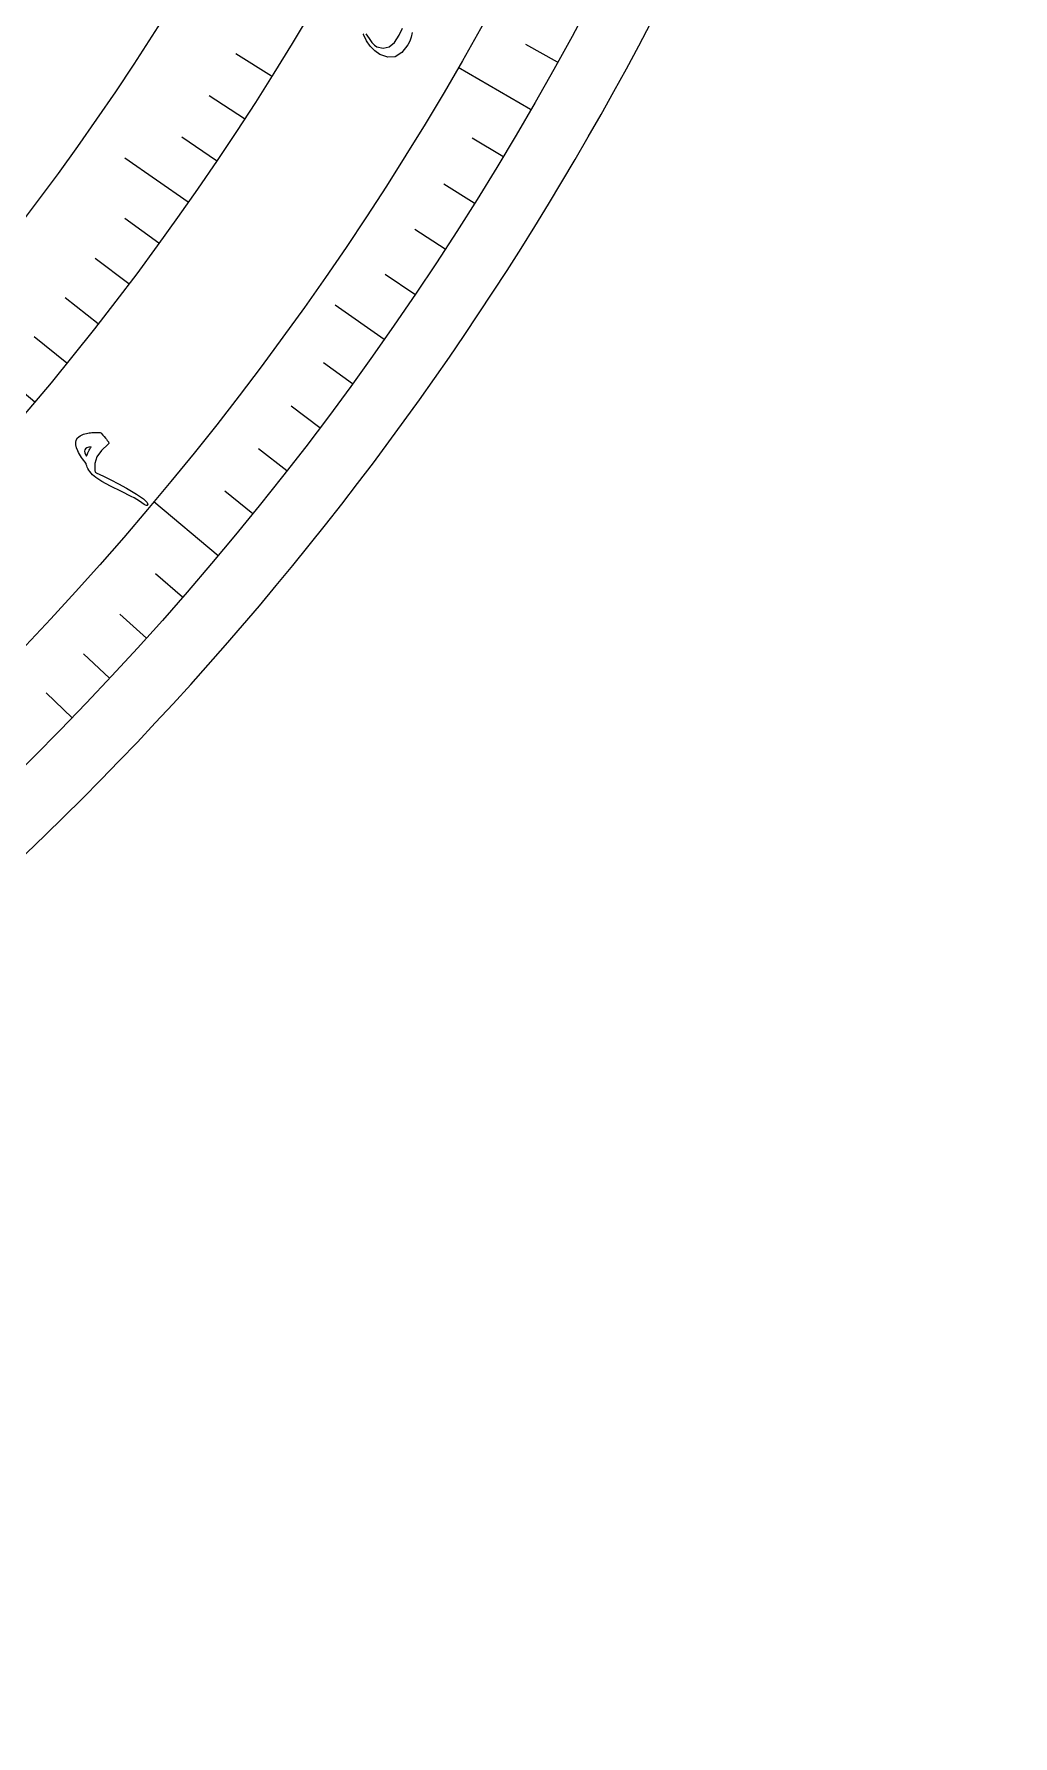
# Model space of a CAD drawing. Header units: millimetres. Extents: x -62 to 62, y -62 to 70.
# Drawn here: x 42.97 to 62, y -62 to -28.91 of the extents above; entities that cross this region are included whole.
import ezdxf

# ---------------------------------------------------------------- set-up
doc = ezdxf.new("R2010")
doc.units = ezdxf.units.MM
for name, color, linetype in [('CUT_OUTER', 1, 'Continuous'), ('ENGRAVE', 7, 'Continuous'), ('ENGRAVE_FINE', 8, 'Continuous'), ('TEXT', 5, 'Continuous')]:
    doc.layers.add(name, color=color, linetype=linetype)

msp = doc.modelspace()

# ---------------------------------------------------------------- linework, layer by layer
at = {"layer": 'CUT_OUTER'}
msp.add_arc((0.0001, -0.0001), 61.9999, 178.792518, 0.351695, dxfattribs=at)
at = {"layer": 'ENGRAVE'}
for points in [[(52.6197, -30.38), (51.2102, -29.5663)], [(45.9626, -32.1834), (44.7336, -31.3228)], [(49.7717, -34.8505), (48.8194, -34.1837)], [(42.9828, -36.0668), (41.4154, -34.7517)], [(46.5449, -39.0558), (45.2981, -38.0096)]]:
    msp.add_lwpolyline(points, dxfattribs=at)
for radius in [60.76, 60.76, 59.1325, 56.11, 56.11, 53.723, 49.29, 49.29, 46.686]:
    msp.add_circle((0, 0), radius, dxfattribs=at)
at = {"layer": 'ENGRAVE_FINE'}
for points in [[(47.584, -29.7338), (46.8899, -29.3001)], [(53.1419, -29.457), (52.5318, -29.1189)], [(47.0578, -30.5597), (46.3714, -30.114)], [(46.5173, -31.3763), (45.8388, -30.9187)], [(52.0815, -31.2937), (51.4836, -30.9345)], [(51.5274, -32.1979), (50.9359, -31.8283)], [(45.3939, -32.9806), (44.7318, -32.4996)], [(50.9576, -33.0923), (50.3727, -32.7124)], [(44.8114, -33.7678), (44.1578, -33.2753)], [(50.3723, -33.9766), (49.7941, -33.5865)], [(44.2153, -34.5448), (43.5704, -34.0409)], [(43.6057, -35.3112), (42.9696, -34.7961)], [(49.1559, -35.7138), (48.5916, -35.3039)], [(48.5251, -36.5663), (47.968, -36.1465)], [(47.8795, -37.4076), (47.3299, -36.9782)], [(47.2194, -38.2375), (46.6773, -37.7986)], [(45.8562, -39.8621), (45.3297, -39.4045)], [(45.1535, -40.6564), (44.6351, -40.1897)], [(44.4371, -41.4382), (43.9269, -40.9625)], [(43.7071, -42.2074), (43.2053, -41.7229)]]:
    msp.add_lwpolyline(points, dxfattribs=at)
at = {"layer": 'TEXT'}
for points in [[(50.3207, -28.885), (50.2986, -28.9733), (50.2701, -29.0515), (50.2354, -29.1196), (50.1168, -29.2717), (49.9861, -29.3536), (49.8437, -29.3653), (49.6897, -29.3072), (49.5907, -29.2374), (49.5048, -29.1501), (49.4321, -29.0454), (49.3723, -28.9234), (49.3695, -28.9151), (49.3691, -28.9079)], [(49.4205, -28.9076), (49.481, -29.0024), (49.5366, -29.076), (49.5875, -29.1284), (49.6337, -29.1596), (49.7559, -29.1879), (49.869, -29.1602), (49.9728, -29.0763), (50.0672, -28.9362), (50.1288, -28.7964)]]:
    msp.add_lwpolyline(points, dxfattribs=at)
for points in [[(43.9778, -37.2593), (43.9544, -37.2315), (43.9318, -37.2031), (43.9099, -37.174), (43.8888, -37.1443), (43.8688, -37.1139), (43.8503, -37.0827), (43.8333, -37.0509), (43.8178, -37.0183), (43.7936, -36.9548), (43.7801, -36.8989), (43.7773, -36.8507), (43.7853, -36.8101), (43.8134, -36.7616), (43.8611, -36.7224), (43.9284, -36.6923), (44.0155, -36.6712), (44.0413, -36.6669), (44.0672, -36.6634), (44.0931, -36.6606), (44.1191, -36.6587), (44.1453, -36.6574), (44.1718, -36.6566), (44.1985, -36.6565), (44.2255, -36.6568), (44.2404, -36.6579), (44.2533, -36.661), (44.2642, -36.666), (44.2731, -36.6731), (44.3035, -36.708), (44.3304, -36.7395), (44.354, -36.7674), (44.3741, -36.7917), (44.3905, -36.8121), (44.4031, -36.8282), (44.4118, -36.8399), (44.4166, -36.8474), (44.4204, -36.8591), (44.4199, -36.8698), (44.4151, -36.8795), (44.406, -36.8883), (44.2758, -37.0064), (44.1896, -37.1316), (44.1472, -37.264), (44.1487, -37.4041), (44.1524, -37.417), (44.1581, -37.4276), (44.1658, -37.4358), (44.1756, -37.4417), (44.3165, -37.5088), (44.4611, -37.5811), (44.6094, -37.6585), (44.7615, -37.7409), (44.9613, -37.8574), (45.0974, -37.9506), (45.1695, -38.0206), (45.1775, -38.0676), (45.1673, -38.0754), (45.1527, -38.0761), (45.1339, -38.0698), (45.1107, -38.0565), (45.0652, -38.0254), (45.0166, -37.9943), (44.965, -37.9634), (44.9105, -37.9325), (44.8533, -37.9015), (44.7936, -37.8704), (44.7316, -37.839), (44.6671, -37.8075), (44.4513, -37.7012), (44.2853, -37.611), (44.1689, -37.5372), (44.102, -37.4798), (44.075, -37.4484), (44.0514, -37.4179), (44.0312, -37.3884), (44.0145, -37.3597), (44.001, -37.3323), (43.9903, -37.3064), (43.9826, -37.2821), (43.9778, -37.2593)], [(43.9898, -37.1167), (43.9966, -37.0953), (44.0046, -37.0735), (44.0139, -37.0513), (44.0244, -37.0287), (44.0361, -37.0057), (44.0489, -36.9826), (44.0627, -36.9593), (44.0776, -36.9358), (44.03, -36.9465), (43.9938, -36.9598), (43.969, -36.9756), (43.9555, -36.994), (43.9482, -37.0234), (43.9515, -37.0536), (43.9653, -37.0847), (43.9898, -37.1167)]]:
    msp.add_lwpolyline(points, close=True, dxfattribs=at)

doc.saveas('drawing.dxf')
